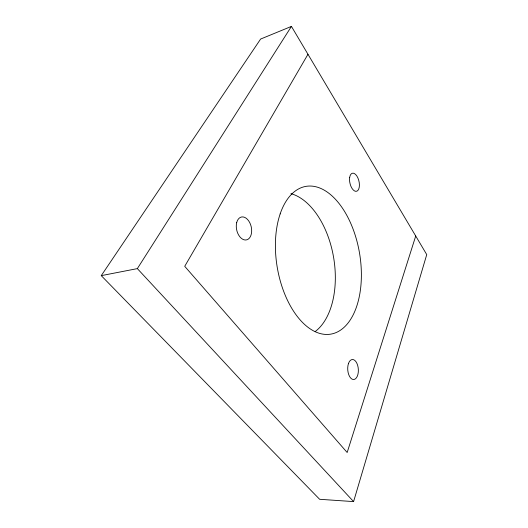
<?xml version="1.0" encoding="UTF-8"?>
<svg xmlns="http://www.w3.org/2000/svg" width="528" height="528" viewBox="0 0 528 528"><rect width="100%" height="100%" fill="white"/><g stroke="black" fill="none" stroke-linecap="round" stroke-linejoin="round"><path stroke-width="0.79" d="M353.588 501.6L426.743 254.602L291.436 26.4L260.614 39.052L101.257 275.642L319.638 499.29L353.588 501.6L137.353 268.613L101.257 275.642M415.721 236.016L347.167 452.503L184.721 266.317L307.976 54.285M137.353 268.613L291.436 26.4M290.935 193.637A72.904 42.94 80.5 0 1 333.498 256.819A72.904 42.94 80.5 0 1 315.17 331.564M280.17 213.893A74.917 41.752 80.5 0 0 320.476 333.623A74.917 41.752 80.5 0 0 354.578 233.297A74.917 41.752 80.5 0 0 280.17 213.893M348.427 363.673A10.032 5.3 86 0 0 353.021 379.474A10.032 5.3 86 0 0 357.667 365.383A10.032 5.3 86 0 0 348.427 363.673M349.675 177.368A9.273 4.627 77.3 0 0 355.786 191.341A9.273 4.627 77.3 0 0 357.938 178.028A9.273 4.627 77.3 0 0 349.675 177.368M236.669 222.73A11.715 7.438 77.4 0 0 245.527 240.002A11.715 7.438 77.4 0 0 249.731 222.625A11.715 7.438 77.4 0 0 236.669 222.73"/></g></svg>
